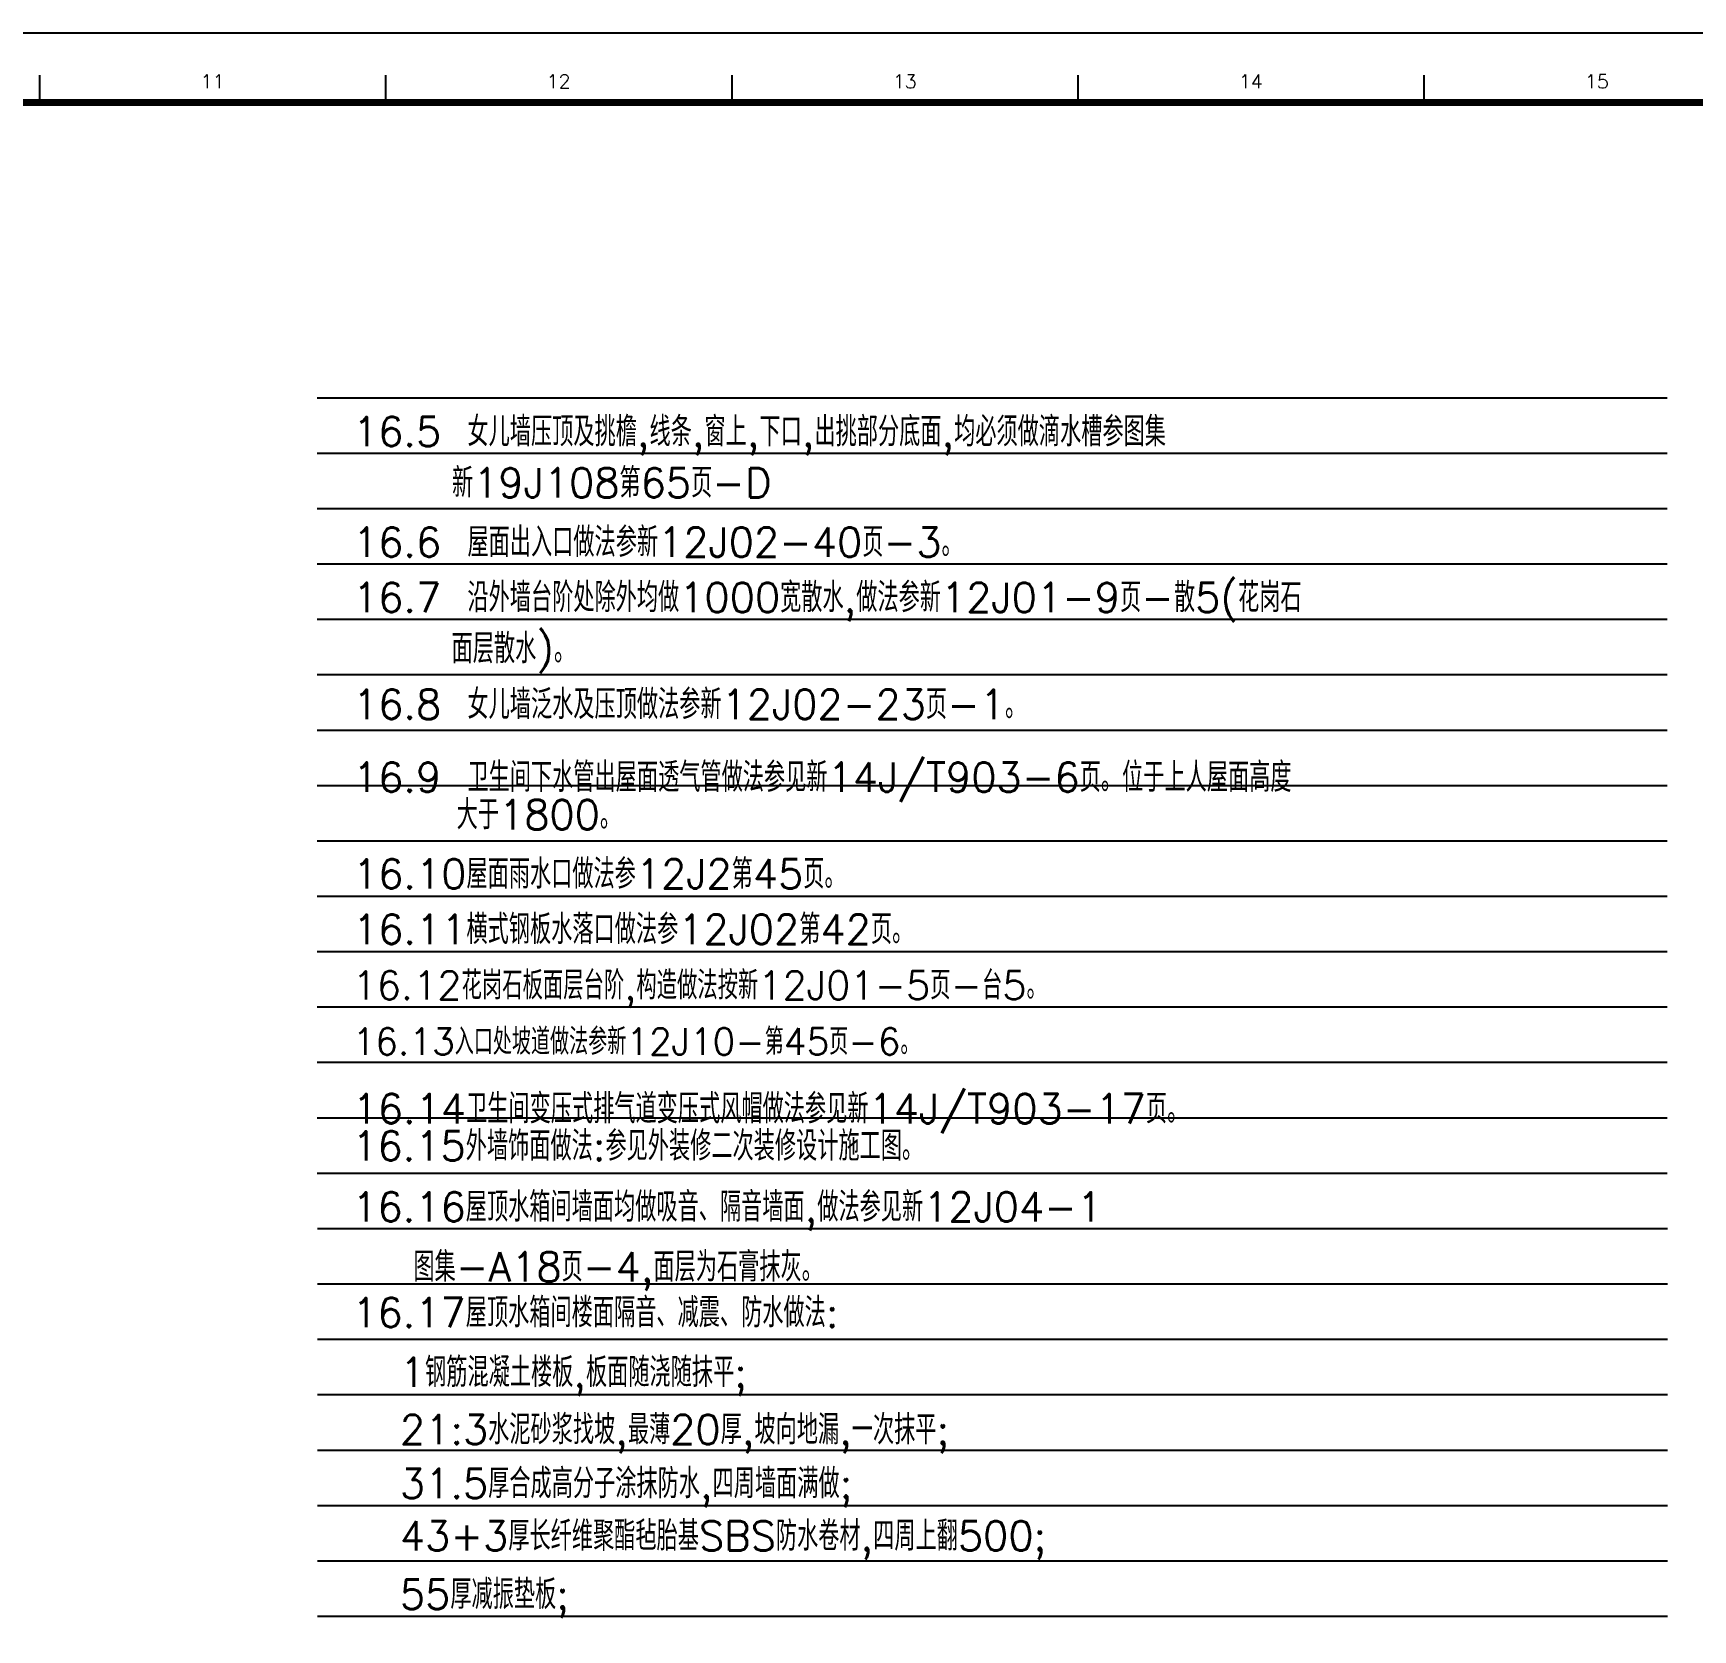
# Model space of a CAD drawing. Header units: inches. Extents: x 0 to 508000, y 0 to 738838.
# Drawn here: x 52409 to 76385, y 313676 to 336738 of the extents above; entities that cross this region are included whole.
import ezdxf
from ezdxf.enums import TextEntityAlignment as Align
from ezdxf.lldxf.tags import DXFTag

# ---------------------------------------------------------------- set-up
doc = ezdxf.new("R2010")
doc.units = ezdxf.units.IN
doc.header["$LTSCALE"] = 1000
doc.header["$MEASUREMENT"] = 0
doc.layers.get('0').update_dxf_attribs({"true_color": 0xffffff})
for name, color, linetype, true_color in [('TK', 7, 'Continuous', 0xffffff), ('ZG-图框层', 4, 'Continuous', 0x00ffff), ('打底线', 7, 'Continuous', 0xffffff)]:
    doc.layers.add(name, color=color, linetype=linetype, true_color=true_color)
doc.styles.add('ISOCP', font='txt.shx', dxfattribs={"height": 0.2, "bigfont": 'gbcbig.shx'})
doc.styles.add('TXTSTY_ANONYMOUS', font='txt.shx', dxfattribs={"height": 0.2, "bigfont": 'gbcbig.shx'})
tags = doc.linetypes.add('DOT2', pattern=[0.125, 0, -0.125]).pattern_tags.tags
tags[6:7] = [DXFTag(74, 4), DXFTag(75, 0), DXFTag(340, '0'), DXFTag(46, 0.0), DXFTag(50, 0.0), DXFTag(44, 0.0), DXFTag(45, 0.0)]
tags[4:5] = [DXFTag(74, 4), DXFTag(75, 0), DXFTag(340, '0'), DXFTag(46, 0.0), DXFTag(50, 0.0), DXFTag(44, 0.0), DXFTag(45, 0.0)]

msp = doc.modelspace()

# ---------------------------------------------------------------- linework, layer by layer
at = {"layer": 'TK', "lineweight": -3}
for p, q in [((52500, 336130), (52500, 335738)), ((57500, 336130), (57500, 335738)), ((62500, 336130), (62500, 335738)), ((67500, 336130), (67500, 335738)), ((72500, 336130), (72500, 335738))]:
    msp.add_line(p, q, dxfattribs=at)
at = {"layer": 'ZG-图框层', "lineweight": -3}
msp.add_lwpolyline([(0, 294738), (89100, 294738), (89100, 336738), (0, 336738)], close=True, dxfattribs=at)
at = {"layer": 'ZG-图框层', "lineweight": -3, "const_width": 100}
msp.add_lwpolyline([(2500, 295738), (88100, 295738), (88100, 335738), (2500, 335738)], close=True, dxfattribs=at)
at = {"layer": '打底线', "color": 252, "linetype": 'DOT2', "lineweight": -3, "ltscale": 2, "true_color": 0x848484}
for p, q in [((56514, 331473), (76013, 331473)), ((56514, 330673), (76013, 330673)), ((56514, 329873), (76013, 329873)), ((56514, 329073), (76013, 329073)), ((56514, 328273), (76013, 328273)), ((56514, 327473), (76013, 327473)), ((56514, 326673), (76013, 326673)), ((56514, 325873), (76013, 325873)), ((56514, 325073), (76013, 325073)), ((56514, 324273), (76013, 324273)), ((56514, 323473), (76013, 323473)), ((56514, 322673), (76013, 322673)), ((56514, 321873), (76013, 321873)), ((56514, 321073), (76013, 321073)), ((56514, 320273), (76013, 320273)), ((56519, 319473), (76018, 319473)), ((56519, 318673), (76018, 318673)), ((56519, 317873), (76018, 317873)), ((56519, 317073), (76018, 317073)), ((56519, 316273), (76018, 316273)), ((56519, 315473), (76018, 315473)), ((56519, 314673), (76018, 314673)), ((56519, 313873), (76018, 313873))]:
    msp.add_line(p, q, dxfattribs=at)

# ---------------------------------------------------------------- texts
at = {"style": 'TXTSTY_ANONYMOUS'}
for s, height, p in [('16.5 女儿墙压顶及挑檐,线条,窗上,下口,出挑部分底面,均必须做滴水槽参图集', 425, (57029, 330771)), ('新19J108第65页-D', 425, (58460, 330032)), ('16.6 屋面出入口做法参新12J02-40页-3。', 425, (57029, 329174)), ('16.7 沿外墙台阶处除外均做1000宽散水,做法参新12J01-9页-散5(花岗石', 425, (57029, 328376)), ('面层散水)。', 425, (58454, 327638)), ('16.8 女儿墙泛水及压顶做法参新12J02-23页-1。', 425, (57029, 326832)), ('16.9 卫生间下水管出屋面透气管做法参见新14J/T903-6页。位于上人屋面高度', 425, (57029, 325779)), ('大于1800。', 425, (58527, 325238)), ('16.10屋面雨水口做法参12J2第45页。', 425, (57029, 324382)), ('16.11横式钢板水落口做法参12J02第42页。', 425, (57029, 323582)), ('16.12花岗石板面层台阶,构造做法按新12J01-5页-台5。', 408, (57024, 322782)), ('16.13入口处坡道做法参新12J10-第45页-6。', 382.5, (57024, 321982)), ('16.14卫生间变压式排气道变压式风帽做法参见新14J/T903-17页。', 425, (57024, 320991)), ('16.15外墙饰面做法:参见外装修二次装修设计施工图。', 425, (57019, 320453)), ('16.16屋顶水箱间墙面均做吸音、隔音墙面,做法参见新12J04-1', 425, (57019, 319572)), ('图集-A18页-4,面层为石膏抹灰。', 425, (57902, 318706)), ('16.17屋顶水箱间楼面隔音、减震、防水做法:', 425, (57019, 318046)), ('1钢筋混凝土楼板,板面随浇随抹平;', 425, (57707, 317184)), ('21:3水泥砂浆找坡,最薄20厚,坡向地漏,一次抹平;', 425, (57707, 316355)), ('31.5厚合成高分子涂抹防水,四周墙面满做;', 425, (57707, 315577)), ('43+3厚长纤维聚酯毡胎基SBS防水卷材,四周上翻500;', 425, (57707, 314820)), ('55厚减振垫板;', 425, (57707, 313976))]:
    msp.add_text(s, height=height, dxfattribs=at).set_placement(p)
at = {"layer": 'TK', "style": 'ISOCP'}
for s, p in [('11', (55000, 336042)), ('12', (60000, 336042)), ('13', (65000, 336042)), ('14', (70000, 336042)), ('15', (75000, 336042))]:
    msp.add_text(s, height=200, dxfattribs=at).set_placement(p, align=Align.MIDDLE_CENTER)

doc.saveas('drawing.dxf')
